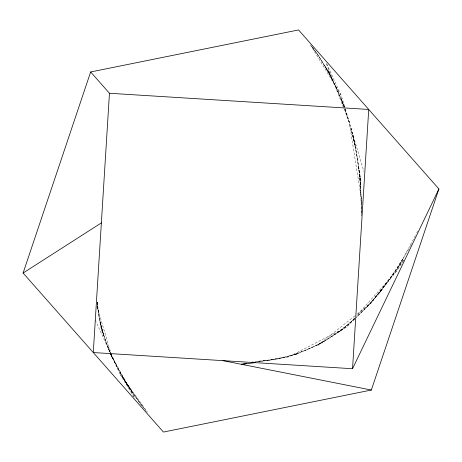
<?xml version="1.0" encoding="UTF-8"?>
<svg xmlns="http://www.w3.org/2000/svg" width="462" height="462" viewBox="0 0 462 462"><rect width="100%" height="100%" fill="white"/><g stroke="black" fill="none" stroke-linecap="round" stroke-linejoin="round"><path stroke-width="0.35" stroke-dasharray="2.31 1.73" d="M361.267 215.228L361.365 202.327L359.956 174.711L361.509 212.965M415.344 235.562L396.54 271.107L371.073 302.974L356.283 317.446L372.701 300.485L382.172 289.53L366.141 307.796L356.687 316.603M416.689 233.027L417.694 231.121M410.337 246.31L411.336 244.444M409.003 248.793L394.767 271.945L388.346 280.908L379.262 293.174L394.767 271.945L403.447 258.322L388.346 280.908L372.701 300.485L366.141 307.796M403.724 260.504L396.54 271.107L356.924 315.361M403.488 260.36L371.073 302.974L355.884 315.044M354.539 318.029L346.425 327.096L317.071 345.888L355.324 315.488M354.637 319.051L346.425 327.096L288.542 356.935L255.515 362.11M354.585 318.561L349.33 323.452L339.085 331.791L354.672 318.792M354.677 318.832C336.948 334.349 316.626 347.106 294.248 354.729L313.386 346.916L324.411 341.187L342.382 329.458L331.745 336.492M324.411 341.187C303.696 352.292 280.96 360.296 257.334 361.475L278.026 358.893L297.938 353.696L286.134 356.808L265.835 360.701L252.489 361.509M144.681 409.136L135.574 397.008L125.254 381.843L142.371 406.346M145.114 409.702L146.419 411.394M311.018 45.68L317.394 54.181L330.214 74.492L317.394 54.181L312.162 46.743M143.561 407.94L135.574 397.008L122.823 377.425L132.259 392.417L120.195 372.638L110.123 353.418L120.195 372.638L128.661 387.439L117.66 368.035L110.655 353.442M110.534 353.39L120.091 374.255L147.505 412.196M312.139 46.864L320.963 59.673L332.969 80.504L324.532 65.165L335.614 86.279L345.01 108.264L335.614 86.279L327.962 70.432L338.479 92.533L343.878 106.687M310.325 44.802L341.401 95.842L345.079 108.229M120.091 374.255L134.165 397.372M134.355 397.193L111.827 356.214L111.007 353.465M108.518 349.001L110.349 352.806M326.674 63.698L341.401 95.842M95.293 320.131L110.326 352.933M115.13 363.432L106.918 344.583L100.56 326.097L106.918 344.583L112.601 358.83L110.522 353.494M326.438 63.773L343.676 107.935M343.936 108.605L349.162 121.991L355.463 146.477L351.103 128.523L356.583 153.534L360.435 179.585L356.583 153.534L353.043 135.06L357.709 160.591L360.747 187.168L358.835 167.648L361.053 194.75L361.492 215.673M110.262 352.829L105.313 340.159L99.884 321.858L103.713 335.741L99.209 317.625L96.974 302.72M344.906 109.384L349.162 121.991L362.093 203.124M344.109 106.658L341.233 98.545L343.953 106.583M345.068 109.367L347.222 115.454M344.86 109.263L349.162 121.991M345.281 108.916L363.865 171.523M96.922 305.994L110.805 352.777M96.985 302.714L99.209 317.625L102.108 331.323L98.533 313.392L97.43 302.148M97.309 302.142L97.857 309.159L97.54 302.206"/><path stroke-width="0.69" d="M90.656 71.962L109.459 93.272L93.272 352.541L352.541 368.728L438.9 188.975L298.556 29.943L90.656 71.962L23.1 273.025L163.444 432.057L371.344 390.038L438.9 188.975M352.541 368.728L368.728 109.459L109.459 93.272M23.1 273.025L101.363 222.903M246.379 363.542L241.459 364.31L255.313 362.658M222.903 360.637L371.344 390.038"/></g></svg>
